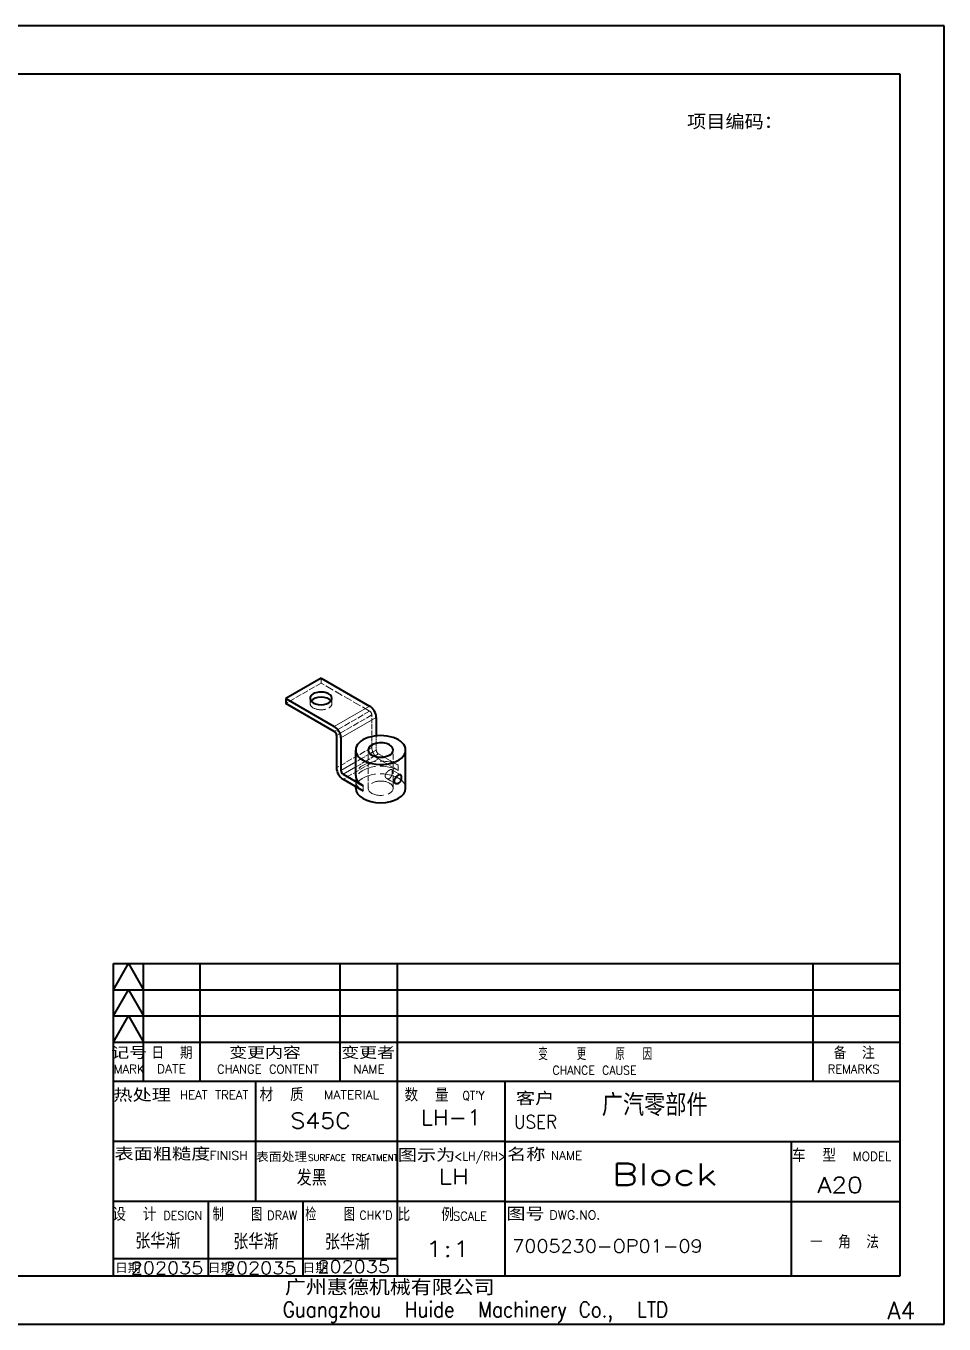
# Model space of a CAD drawing. Header units: millimetres. Extents: x 1333 to 106363, y -60675 to -5704.
# Drawn here: x 14375.3 to 14669.3, y -60480.6 to -60064.8 of the extents above; entities that cross this region are included whole.
import ezdxf
from ezdxf.enums import TextEntityAlignment as Align

# ---------------------------------------------------------------- set-up
doc = ezdxf.new("R2010")
doc.units = ezdxf.units.MM
doc.header["$LTSCALE"] = 0.5
doc.linetypes.add('DASHED', pattern=[15, 12, -3])
doc.styles.add('HD', font='txt.shx', dxfattribs={"bigfont": 'gbcbig.shx'})
doc.styles.get("Standard").update_dxf_attribs({"font": 'simplex.shx'})

msp = doc.modelspace()

# ---------------------------------------------------------------- linework, layer by layer
at = {"color": 30, "lineweight": 35}
for p, q in [((14669.276, -60064.755), (14081.276, -60064.755)), ((14669.276, -60480.555), (14669.276, -60064.755)), ((14081.276, -60480.555), (14669.276, -60480.555))]:
    msp.add_line(p, q, dxfattribs=at)
at = {"color": 7, "lineweight": 35}
for p, q in [((14669.276, -60064.755), (14081.276, -60064.755)), ((14669.276, -60480.555), (14669.276, -60064.755)), ((14655.276, -60080.155), (14109.276, -60080.155)), ((14655.276, -60465.155), (14655.276, -60080.155)), ((14655.276, -60402.855), (14403.276, -60402.855)), ((14109.276, -60465.155), (14655.276, -60465.155)), ((14081.276, -60480.555), (14669.276, -60480.555))]:
    msp.add_line(p, q, dxfattribs=at)
at = {"color": 171, "lineweight": 35, "ltscale": 0.326599}
msp.add_line((14469.773, -60273.617), (14458.46, -60280.149), dxfattribs=at)
at = {"color": 171, "linetype": 'DASHED', "lineweight": 13, "ltscale": 0.040825}
for p, q in [((14469.773, -60273.617), (14469.773, -60275.25)), ((14466.273, -60281.782), (14466.273, -60280.149)), ((14473.273, -60281.782), (14473.273, -60280.149)), ((14494.522, -60303.217), (14494.522, -60301.584))]:
    msp.add_line(p, q, dxfattribs=at)
at = {"color": 171, "lineweight": 35, "ltscale": 0.449073}
for p, q in [((14469.773, -60273.617), (14485.33, -60282.598)), ((14458.46, -60280.149), (14474.016, -60289.13)), ((14474.016, -60290.763), (14458.46, -60281.782))]:
    msp.add_line(p, q, dxfattribs=at)
at = {"color": 171, "linetype": 'DASHED', "lineweight": 13, "ltscale": 0.326599}
for p, q in [((14469.773, -60275.25), (14458.46, -60281.782)), ((14485.33, -60284.231), (14474.016, -60290.763)), ((14486.037, -60285.456), (14474.723, -60291.988)), ((14486.037, -60295.869), (14474.723, -60302.401)), ((14488.158, -60299.543), (14476.844, -60306.075))]:
    msp.add_line(p, q, dxfattribs=at)
at = {"color": 171, "linetype": 'DASHED', "lineweight": 13, "ltscale": 0.449073}
msp.add_line((14485.33, -60284.231), (14469.773, -60275.25), dxfattribs=at)
at = {"color": 171, "lineweight": 35, "ltscale": 0.040825}
msp.add_line((14458.46, -60280.149), (14458.46, -60281.782), dxfattribs=at)
at = {"color": 171, "lineweight": 13, "ltscale": 0.326599}
for p, q in [((14485.33, -60282.598), (14474.016, -60289.13)), ((14487.451, -60286.272), (14476.137, -60292.804))]:
    msp.add_line(p, q, dxfattribs=at)
at = {"color": 171, "linetype": 'DASHED', "lineweight": 13, "ltscale": 0.260317}
msp.add_line((14486.037, -60295.869), (14486.037, -60285.456), dxfattribs=at)
at = {"color": 171, "lineweight": 35, "ltscale": 0.146666}
msp.add_line((14487.451, -60286.272), (14487.451, -60292.139), dxfattribs=at)
at = {"color": 171, "lineweight": 35, "ltscale": 0.260317}
for p, q in [((14474.723, -60291.988), (14474.723, -60302.401)), ((14476.137, -60292.804), (14476.137, -60303.217))]:
    msp.add_line(p, q, dxfattribs=at)
at = {"color": 171, "linetype": 'DASHED', "lineweight": 13, "ltscale": 0.11365}
msp.add_line((14487.451, -60292.139), (14487.451, -60296.685), dxfattribs=at)
at = {"color": 171, "linetype": 'DASHED', "lineweight": 13, "ltscale": 0.190115}
msp.add_line((14487.451, -60296.685), (14480.865, -60300.487), dxfattribs=at)
at = {"color": 171, "lineweight": 35, "ltscale": 0.204124}
msp.add_line((14480.865, -60304.85), (14480.865, -60296.685), dxfattribs=at)
at = {"color": 171, "linetype": 'DASHED', "lineweight": 13, "ltscale": 0.210528}
msp.add_line((14488.158, -60297.91), (14480.865, -60302.12), dxfattribs=at)
at = {"color": 171, "linetype": 'DASHED', "lineweight": 13, "ltscale": 0.306186}
for p, q in [((14484.865, -60308.933), (14484.865, -60296.685)), ((14492.865, -60308.933), (14492.865, -60296.685))]:
    msp.add_line(p, q, dxfattribs=at)
at = {"color": 171, "linetype": 'DASHED', "lineweight": 13, "ltscale": 0.183712}
for p, q in [((14488.158, -60297.91), (14494.522, -60301.584)), ((14488.158, -60299.543), (14494.522, -60303.217))]:
    msp.add_line(p, q, dxfattribs=at)
at = {"color": 171, "lineweight": 35, "ltscale": 0.306186}
msp.add_line((14496.865, -60308.933), (14496.865, -60296.685), dxfattribs=at)
at = {"color": 171, "lineweight": 13, "ltscale": 0.136483}
msp.add_line((14480.865, -60300.487), (14476.137, -60303.217), dxfattribs=at)
at = {"color": 171, "lineweight": 13, "ltscale": 0.116071}
msp.add_line((14480.865, -60302.12), (14476.844, -60304.442), dxfattribs=at)
at = {"color": 171, "linetype": 'DASHED', "lineweight": 13, "ltscale": 0.083388}
msp.add_line((14495.274, -60304.637), (14492.386, -60302.97), dxfattribs=at)
at = {"color": 171, "lineweight": 35, "ltscale": 0.183712}
for p, q in [((14476.844, -60304.442), (14483.208, -60308.116)), ((14476.844, -60306.075), (14483.208, -60309.749))]:
    msp.add_line(p, q, dxfattribs=at)
at = {"color": 171, "linetype": 'DASHED', "lineweight": 13, "ltscale": 0.047829}
msp.add_line((14480.865, -60308.396), (14480.865, -60306.483), dxfattribs=at)
at = {"color": 171, "linetype": 'DASHED', "lineweight": 13, "ltscale": 0.083389}
msp.add_line((14493.653, -60307.445), (14490.764, -60305.777), dxfattribs=at)
at = {"color": 171, "lineweight": 35, "ltscale": 0.013408}
msp.add_line((14480.865, -60308.933), (14480.865, -60308.396), dxfattribs=at)
at = {"color": 171, "lineweight": 13, "ltscale": 0.040825}
msp.add_line((14483.208, -60309.749), (14483.208, -60308.116), dxfattribs=at)
at = {"color": 9, "lineweight": 35}
for p, q in [((14403.276, -60365.055), (14655.276, -60365.055)), ((14403.276, -60465.155), (14403.276, -60365.055)), ((14412.877, -60402.855), (14412.877, -60365.055)), ((14431.077, -60402.855), (14431.077, -60365.055)), ((14475.877, -60402.855), (14475.877, -60365.055)), ((14494.276, -60465.155), (14494.276, -60365.055)), ((14627.276, -60365.055), (14627.276, -60402.855)), ((14403.276, -60373.455), (14655.276, -60373.455)), ((14403.276, -60381.855), (14655.276, -60381.855)), ((14403.276, -60390.255), (14655.276, -60390.255)), ((14403.276, -60390.255), (14655.276, -60390.255)), ((14655.276, -60402.855), (14403.276, -60402.855)), ((14528.576, -60402.855), (14528.576, -60465.155)), ((14528.576, -60422.105), (14403.276, -60422.105)), ((14528.576, -60422.105), (14655.276, -60422.105)), ((14620.276, -60422.105), (14620.276, -60465.155)), ((14528.576, -60441.355), (14403.276, -60441.355)), ((14433.628, -60441.355), (14433.628, -60465.155)), ((14463.952, -60441.355), (14463.952, -60465.155)), ((14528.576, -60441.355), (14655.276, -60441.355)), ((14403.276, -60459.555), (14494.276, -60459.555))]:
    msp.add_line(p, q, dxfattribs=at)
at = {"color": 9, "lineweight": 35, "ltscale": 0.241875}
for p, q in [((14403.276, -60373.455), (14408.077, -60365.055)), ((14408.077, -60365.055), (14412.877, -60373.455)), ((14403.276, -60381.855), (14408.077, -60373.455)), ((14408.077, -60373.455), (14412.877, -60381.855)), ((14403.276, -60390.255), (14408.077, -60381.855)), ((14408.077, -60381.855), (14412.877, -60390.255))]:
    msp.add_line(p, q, dxfattribs=at)
at = {"color": 9, "lineweight": 35, "ltscale": 0.48125}
for p, q in [((14448.776, -60402.855), (14448.776, -60422.105)), ((14448.776, -60422.105), (14448.776, -60441.355))]:
    msp.add_line(p, q, dxfattribs=at)
at = {"color": 171, "lineweight": 35}
for centre, major_axis, start_param, end_param in [((14469.773, -60280.149), (-3.5, 0), 3.1415927, 5.4977871), ((14469.773, -60280.149), (-3.5, 0), 5.4977871, 6.2831853), ((14469.773, -60280.149), (-3.5, 0), 0, 3.1415927), ((14469.773, -60281.782), (3.5, 0), 0.4158797, 2.7257131), ((14485.33, -60285.048), (1.5, -2.598), 0.7853982, 2.3561945), ((14474.016, -60291.58), (-1.5, 2.598), 3.9269908, 5.4977871), ((14474.016, -60291.58), (-0.5, 0.866), 3.9269908, 5.4977871), ((14488.865, -60296.685), (8, 0), 0, 3.1415927), ((14488.865, -60296.685), (4, 0), 0.7853982, 3.1415927), ((14488.865, -60296.685), (-4, 0), 3.1414607, 3.9269908), ((14488.865, -60296.685), (8, 0), 3.1415927, 3.9269908), ((14488.865, -60296.685), (8, 0), 3.9269908, 6.2831853), ((14488.865, -60296.685), (4, 0), 3.1415927, 6.2830534), ((14476.844, -60303.625), (-1.5, 2.598), 0.7853982, 2.3561945), ((14476.844, -60303.625), (-0.5, 0.866), 0.7853982, 2.3561945), ((14488.865, -60304.85), (8, 0), 3.1415927, 3.9269908), ((14488.865, -60308.933), (8, 0), 3.1415927, 6.2831853)]:
    msp.add_ellipse(centre, major_axis=major_axis, ratio=0.5773503, start_param=start_param, end_param=end_param, dxfattribs=at)
at = {"color": 171, "linetype": 'DASHED', "lineweight": 13}
for centre, major_axis, start_param, end_param in [((14469.773, -60281.782), (3.5, 0), 2.7257131, 3.1415927), ((14469.773, -60281.782), (3.5, 0), 3.1415927, 5.4977871), ((14469.773, -60281.782), (3.5, 0), 5.4977871, 6.2831853), ((14469.773, -60281.782), (3.5, 0), 6.2831853, 6.699065), ((14485.33, -60285.048), (0.5, -0.866), 0.7853982, 2.3561945), ((14488.158, -60297.093), (-1.5, 2.598), 0.7853982, 2.3561945), ((14488.158, -60297.093), (0.5, -0.866), 3.9269908, 5.4977871), ((14488.865, -60304.85), (8, 0), 0.7853982, 3.1415927), ((14488.865, -60306.483), (8, 0), 0.7853982, 3.1415927), ((14488.865, -60308.933), (8, 0), 0.7853982, 3.1415927), ((14488.865, -60306.483), (8, 0), 3.1415927, 3.9269908), ((14488.865, -60308.933), (4, 0), 0.7853982, 3.1415927), ((14488.865, -60308.933), (4, 0), 0, 0.7853982), ((14488.865, -60308.933), (8, 0), 0, 0.7853982), ((14488.865, -60308.933), (4, 0), 3.1415927, 6.2831853)]:
    msp.add_ellipse(centre, major_axis=major_axis, ratio=0.5773503, start_param=start_param, end_param=end_param, dxfattribs=at)
for points, knots in [([(14492.386, -60302.97), (14492.321, -60302.932), (14492.243, -60302.917), (14492.152, -60302.926), (14491.902, -60302.992), (14491.608, -60303.157), (14491.424, -60303.282), (14491.102, -60303.537), (14490.811, -60303.839), (14490.693, -60303.98), (14490.588, -60304.128), (14490.503, -60304.281)], [0, 0, 0, 0, 0, 0, 1.3603178, 1.3603178, 1.3603178, 3.3977297, 3.3977297, 3.3977297, 4.9875223, 4.9875223, 4.9875223, 4.9875223, 4.9875223, 4.9875223]), ([(14492.515, -60304.389), (14492.556, -60304.192), (14492.585, -60303.994), (14492.601, -60303.801), (14492.605, -60303.519), (14492.572, -60303.289), (14492.555, -60303.216), (14492.518, -60303.111), (14492.464, -60303.033), (14492.441, -60303.007), (14492.415, -60302.986), (14492.386, -60302.97)], [0, 0, 0, 0, 0, 0, 1.7617141, 1.7617141, 1.7617141, 2.7473001, 2.7473001, 2.7473001, 3.3585759, 3.3585759, 3.3585759, 3.3585759, 3.3585759, 3.3585759]), ([(14490.764, -60305.777), (14490.657, -60305.715), (14490.559, -60305.634), (14490.475, -60305.536), (14490.343, -60305.312), (14490.295, -60305.051), (14490.293, -60304.912), (14490.324, -60304.7), (14490.4, -60304.49), (14490.43, -60304.419), (14490.465, -60304.35), (14490.503, -60304.281)], [0, 0, 0, 0, 0, 0, 1.3507391, 1.3507391, 1.3507391, 2.7267546, 2.7267546, 2.7267546, 3.4375336, 3.4375336, 3.4375336, 3.4375336, 3.4375336, 3.4375336]), ([(14492.515, -60304.389), (14492.465, -60304.624), (14492.395, -60304.858), (14492.303, -60305.086), (14492.097, -60305.443), (14491.819, -60305.7), (14491.69, -60305.786), (14491.464, -60305.883), (14491.23, -60305.905), (14491.138, -60305.902), (14491.006, -60305.88), (14490.88, -60305.835), (14490.84, -60305.818), (14490.802, -60305.799), (14490.764, -60305.777)], [0, 0, 0, 0, 0, 0, 2.104286, 2.104286, 2.104286, 3.6164659, 3.6164659, 3.6164659, 4.60241, 4.60241, 4.60241, 5.0708927, 5.0708927, 5.0708927, 5.0708927, 5.0708927, 5.0708927])]:
    msp.add_open_spline(points, degree=5, knots=knots, dxfattribs=at)
at = {"color": 171, "lineweight": 35}
for points, knots in [([(14493.653, -60307.445), (14493.533, -60307.375), (14493.43, -60307.277), (14493.35, -60307.152), (14493.266, -60306.919), (14493.253, -60306.654), (14493.258, -60306.55), (14493.284, -60306.371), (14493.337, -60306.19), (14493.363, -60306.115), (14493.393, -60306.042), (14493.426, -60305.969)], [0, 0, 0, 0, 0, 0, 1.6662141, 1.6662141, 1.6662141, 2.7014594, 2.7014594, 2.7014594, 3.4196827, 3.4196827, 3.4196827, 3.4196827, 3.4196827, 3.4196827]), ([(14495.274, -60304.637), (14495.196, -60304.592), (14495.106, -60304.57), (14495.004, -60304.57), (14494.777, -60304.614), (14494.531, -60304.736), (14494.4, -60304.818), (14494.135, -60305.016), (14493.888, -60305.266), (14493.769, -60305.404), (14493.625, -60305.6), (14493.506, -60305.808), (14493.477, -60305.861), (14493.451, -60305.915), (14493.426, -60305.969)], [0, 0, 0, 0, 0, 0, 1.38685, 1.38685, 1.38685, 2.9020718, 2.9020718, 2.9020718, 4.4815498, 4.4815498, 4.4815498, 5.0157278, 5.0157278, 5.0157278, 5.0157278, 5.0157278, 5.0157278]), ([(14495.438, -60306.077), (14495.355, -60306.359), (14495.236, -60306.638), (14495.082, -60306.901), (14494.786, -60307.252), (14494.433, -60307.46), (14494.299, -60307.513), (14494.08, -60307.558), (14493.871, -60307.533), (14493.794, -60307.514), (14493.721, -60307.484), (14493.653, -60307.445)], [0, 0, 0, 0, 0, 0, 2.6024586, 2.6024586, 2.6024586, 4.0971102, 4.0971102, 4.0971102, 5.0358979, 5.0358979, 5.0358979, 5.0358979, 5.0358979, 5.0358979]), ([(14495.438, -60306.077), (14495.515, -60305.813), (14495.561, -60305.547), (14495.574, -60305.289), (14495.537, -60304.976), (14495.416, -60304.761), (14495.375, -60304.71), (14495.328, -60304.668), (14495.274, -60304.637)], [0, 0, 0, 0, 0, 0, 2.4277486, 2.4277486, 2.4277486, 3.3816114, 3.3816114, 3.3816114, 3.3816114, 3.3816114, 3.3816114])]:
    msp.add_open_spline(points, degree=5, knots=knots, dxfattribs=at)

# ---------------------------------------------------------------- texts
at = {"color": 9, "lineweight": 13, "width": 1.850586}
msp.add_text('项目编码：', height=4.2, dxfattribs=at).set_placement((14586.965, -60097.447), (14617.685, -60097.447), align=Align.FIT)
at = {"color": 9, "lineweight": 13, "style": 'HD'}
for s, height, width, p, p2 in [('记号', 3.92, 2.139223, (14402.606, -60395.656), (14414.075, -60395.656)), ('日 期', 3.92, 1.417204, (14415.476, -60395.656), (14428.629, -60395.656)), ('变更内容', 3.92, 2.048368, (14440.364, -60395.656), (14463.302, -60395.656)), ('变更者', 3.92, 2.061634, (14476.229, -60395.656), (14493.433, -60395.656)), ('变   更   原  因', 3.92, 0.861833, (14539.35, -60396.01), (14575.767, -60396.01)), ('备 注', 3.92, 1.397671, (14633.906, -60395.656), (14647.06, -60395.656)), ('MARK', 2.8, 0.967272, (14403.352, -60400.32), (14413.282, -60400.32)), ('DATE', 2.8, 0.908869, (14417.171, -60400.216), (14426.502, -60400.216)), ('CHANGE CONTENT', 2.8, 0.851013, (14436.464, -60400.32), (14469.029, -60400.32)), ('NAME', 2.8, 0.974787, (14480.132, -60400.32), (14490.14, -60400.32)), ('CHANCE CAUSE', 2.8, 0.824229, (14543.89, -60400.674), (14570.814, -60400.674)), ('REMARKS', 2.8, 0.89073, (14632.051, -60400.32), (14648.678, -60400.32)), ('热处理', 4.2, 2.072341, (14403.263, -60409.362), (14421.694, -60409.362)), ('HEAT TREAT', 2.8, 0.808406, (14424.608, -60408.558), (14446.489, -60408.558)), ('材 质', 4.2, 1.404115, (14450.099, -60409.195), (14464.191, -60409.195)), ('MATERIAL', 2.8, 0.863877, (14470.713, -60408.504), (14488.451, -60408.504)), ('数 量', 4.2, 1.404115, (14496.507, -60409.293), (14510.6, -60409.293)), ("QT'Y ", 2.8, 0.730872, (14515.061, -60408.784), (14524.27, -60408.784)), ('客户', 4.2, 2.192286, (14532.195, -60410.452), (14544.483, -60410.452)), ('USER', 4.2, 0.898247, (14531.533, -60417.895), (14545.366, -60417.895)), ('表面粗糙度', 4.2, 2.028, (14403.608, -60428.236), (14434.328, -60428.236)), ('图示为', 4.2, 2.094155, (14494.348, -60428.625), (14512.779, -60428.625)), ('名称\u3000', 4.2, 3.157852, (14529.35, -60428.382), (14547.781, -60428.382)), ('车 型', 4.2, 1.404115, (14620.575, -60428.635), (14634.668, -60428.635)), ('FINISH', 2.8, 0.871303, (14434.098, -60427.96), (14446.296, -60427.96)), ('表面处理', 2.8, 2.05629, (14448.951, -60428.637), (14465.335, -60428.637)), ('SURFACE TREATMENT', 2.1, 0.822015, (14465.617, -60428.311), (14494.388, -60428.311)), ('<LH/RH>', 2.8, 0.935187, (14512.422, -60428.184), (14529.006, -60428.184)), ('NAME', 2.8, 0.974787, (14543.363, -60427.961), (14553.371, -60427.961)), ('MODEL', 2.8, 0.947515, (14640.025, -60428.23), (14652.406, -60428.23)), ('设 计', 4.2, 1.410626, (14402.953, -60447.507), (14417.046, -60447.507)), (' DESIGN', 2.8, 0.828903, (14416.97, -60447.205), (14431.669, -60447.205)), ('制  图', 4.2, 1.138953, (14435.034, -60447.507), (14450.933, -60447.507)), (' DRAW', 2.8, 0.856306, (14450.151, -60447.135), (14462.14, -60447.135)), ('检  图', 4.2, 1.138953, (14464.712, -60447.507), (14480.61, -60447.507)), ("CHK'D", 2.8, 0.908705, (14482.051, -60447.1), (14492.652, -60447.1)), ('比  例\u3000', 4.2, 1.553299, (14494.302, -60447.561), (14516.344, -60447.561)), ('SCALE', 2.8, 0.829954, (14512.068, -60447.386), (14522.913, -60447.386)), ('图号', 4.2, 2.139247, (14529.093, -60447.414), (14541.381, -60447.414)), ('DWG.NO.', 2.8, 1.026252, (14542.903, -60447.021), (14559.186, -60447.021)), ('一 角 法', 4.2, 1.271132, (14626.378, -60456.373), (14648.42, -60456.373)), ('日期', 2.8, 2.139332, (14403.783, -60464.189), (14411.976, -60464.189)), ('日期', 2.8, 2.139332, (14433.515, -60464.189), (14441.707, -60464.189)), ('日期', 2.8, 2.139332, (14463.839, -60464.189), (14472.031, -60464.189))]:
    msp.add_text(s, height=height, dxfattribs=dict(at, width=width)).set_placement(p, p2, align=Align.FIT)
at = {"color": 3, "lineweight": 13, "style": 'HD'}
for s, height, width, p, p2 in [('广汽零部件', 7, 1.34574, (14559.691, -60413.903), (14593.562, -60413.903)), ('S45C', 5, 1.0557, (14459.958, -60417.889), (14479.312, -60417.889)), ('LH-1', 5, 1.16127, (14501.752, -60416.903), (14521.106, -60416.903)), ('发黑', 5, 1.403917, (14461.951, -60436.219), (14471.629, -60436.219)), ('LH', 5, 1.161328, (14507.477, -60435.796), (14517.154, -60435.796)), ('Block', 7, 1.161295, (14562.844, -60436.114), (14596.715, -60436.114)), ('A20', 5, 1.161328, (14628.722, -60438.533), (14643.238, -60438.533)), ('张华渐', 5, 1.363909, (14410.263, -60456.455), (14424.779, -60456.455)), ('张华渐', 5, 1.363909, (14441.658, -60456.641), (14456.175, -60456.641)), ('张华渐', 5, 1.363909, (14470.974, -60456.756), (14485.49, -60456.756)), ('1:1', 5, 2.17749, (14503.086, -60459.003), (14517.602, -60459.003)), ('7005230-OP01-09', 4.2, 1.075269, (14530.994, -60457.664), (14591.962, -60457.664)), ('202035', 4, 1.088699, (14408.845, -60464.586), (14432.07, -60464.586)), ('202035', 4, 1.088699, (14438.665, -60464.586), (14461.891, -60464.586)), ('202035', 4, 1.088699, (14468.617, -60464.151), (14491.843, -60464.151))]:
    msp.add_text(s, height=height, dxfattribs=dict(at, width=width)).set_placement(p, p2, align=Align.FIT)
at = {"color": 1, "lineweight": 13, "style": 'HD', "width": 1.0557}
msp.add_text('S45C', height=5, dxfattribs=at).set_placement((14459.958, -60417.889), (14479.312, -60417.889), align=Align.FIT)
at = {"color": 7, "lineweight": 13, "style": 'HD'}
for s, height, width, p, p2 in [('广州惠德机械有限公司', 5, 1.877356, (14458.194, -60471.366), (14525.386, -60471.366)), ('Guangzhou  Huide  Machinery Co.,  LTD  ', 5, 0.717937, (14457.542, -60478.392), (14588.565, -60478.392)), ('A4', 5.6, 0.945347, (14651.194, -60479.047), (14660.018, -60479.047))]:
    msp.add_text(s, height=height, dxfattribs=dict(at, width=width)).set_placement(p, p2, align=Align.FIT)

doc.saveas('drawing.dxf')
